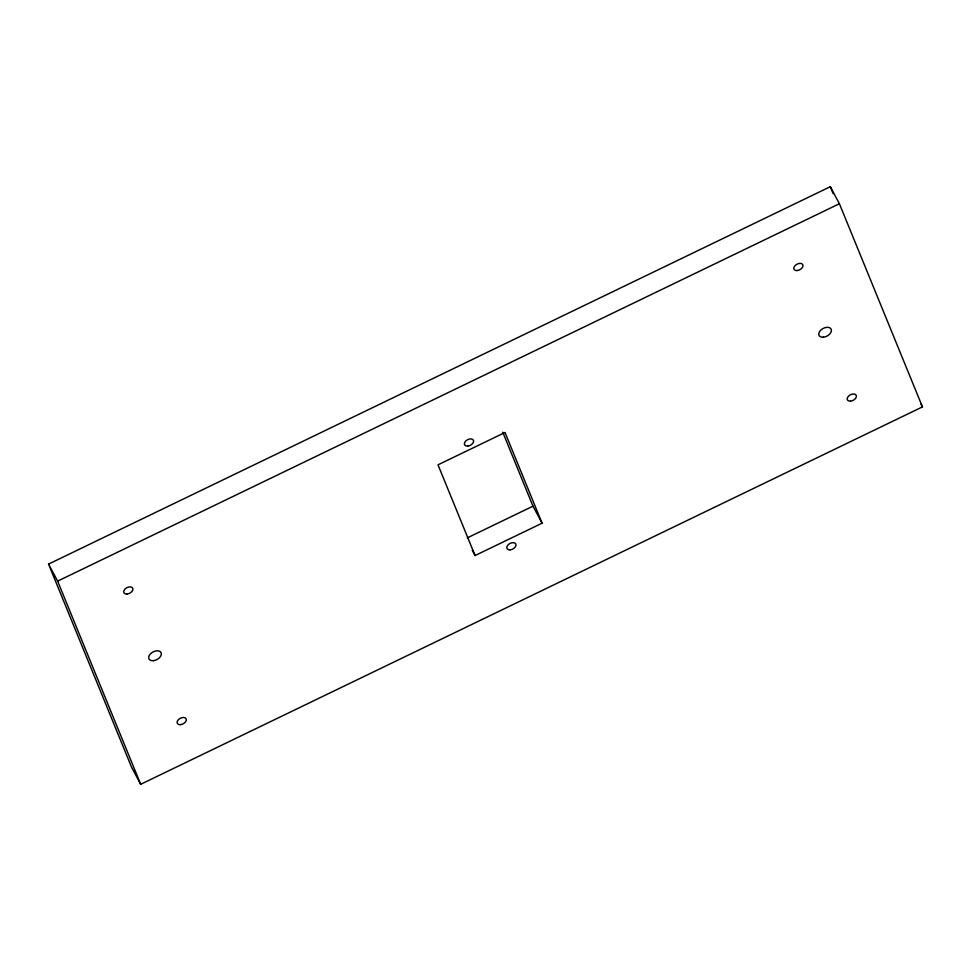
<?xml version="1.0" encoding="UTF-8"?>
<svg xmlns="http://www.w3.org/2000/svg" width="971" height="971" viewBox="0 0 971 971"><rect width="100%" height="100%" fill="white"/><g stroke="black" fill="none" stroke-linecap="round" stroke-linejoin="round"><path stroke-width="1.46" d="M48.55 564.102L830.314 186.699L839.405 203.728L922.45 406.898L140.686 784.301L131.595 767.272L48.55 564.102L57.641 581.131L140.686 784.301M57.641 581.131L839.405 203.728M467.33 537.861L532.994 506.17L502.772 432.204M475.074 555.533L542.085 523.187L505.017 432.483L438.006 464.83L475.074 555.533L472.282 550.302M921.054 404.276L922.45 406.898M532.994 506.17L542.085 523.187M830.314 186.699L833.179 193.702M823.432 337.204A6.833 4.297 -28.1 0 0 831.225 329.303A6.833 4.297 -28.1 0 0 820.604 330.298A6.833 4.297 -28.1 0 0 823.432 337.204M153.345 660.693A6.833 4.297 -28.1 0 0 161.15 652.791A6.833 4.297 -28.1 0 0 150.517 653.786A6.833 4.297 -28.1 0 0 153.345 660.693M797.179 270.557A4.964 3.131 -28.1 0 0 802.859 264.804A4.964 3.131 -28.1 0 0 795.128 265.532A4.964 3.131 -28.1 0 0 797.179 270.557M850.572 401.169A4.964 3.131 -28.1 0 0 856.252 395.415A4.964 3.131 -28.1 0 0 848.52 396.144A4.964 3.131 -28.1 0 0 850.572 401.169M127.104 594.046A4.964 3.131 -28.1 0 0 132.772 588.292A4.964 3.131 -28.1 0 0 125.053 589.021A4.964 3.131 -28.1 0 0 127.104 594.046M180.497 724.657A4.964 3.131 -28.1 0 0 186.165 718.904A4.964 3.131 -28.1 0 0 178.433 719.632A4.964 3.131 -28.1 0 0 180.497 724.657M467.779 446.09A4.964 3.131 -28.1 0 0 473.447 440.336A4.964 3.131 -28.1 0 0 465.728 441.052A4.964 3.131 -28.1 0 0 467.779 446.09M510.2 549.853A4.964 3.131 -28.1 0 0 515.868 544.1A4.964 3.131 -28.1 0 0 508.136 544.816A4.964 3.131 -28.1 0 0 510.2 549.853"/></g></svg>
